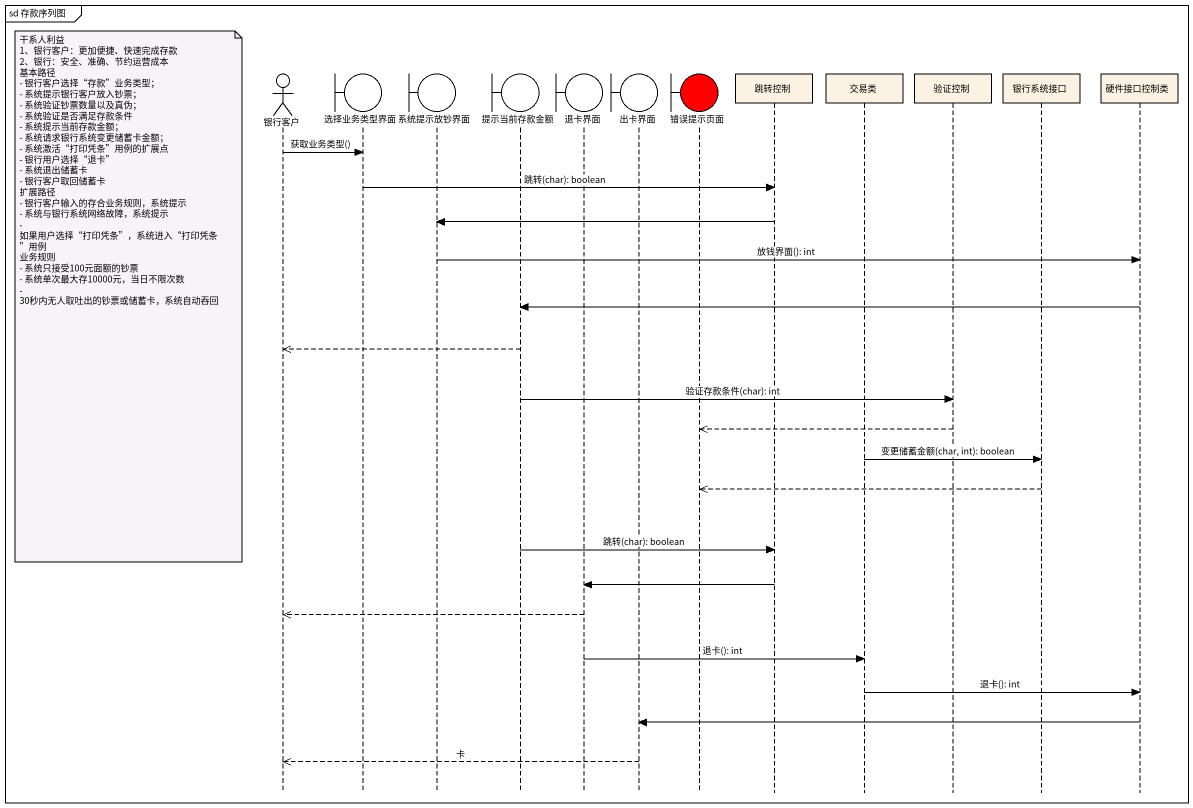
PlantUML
@startuml
mainframe sd 存款序列图
hide footbox
actor 银行客户
boundary 选择业务类型界面
boundary 系统提示放钞界面
boundary 提示当前存款金额
boundary 退卡界面
boundary 出卡界面
boundary 错误提示页面 #FF0000
participant 跳转控制
participant 交易类
participant 验证控制
participant 银行系统接口
participant 硬件接口控制类

银行客户 -> 选择业务类型界面 : 获取业务类型()
选择业务类型界面 -> 跳转控制 : 跳转(char): boolean
跳转控制 -> 系统提示放钞界面
系统提示放钞界面 -> 硬件接口控制类 : 放钱界面(): int
note left of 银行客户
  干系人利益
  1、银行客户：更加便捷、快速完成存款
  2、银行：安全、准确、节约运营成本
  基本路径
  - 银行客户选择“存款”业务类型；
  - 系统提示银行客户放入钞票；
  - 系统验证钞票数量以及真伪；
  - 系统验证是否满足存款条件
  - 系统提示当前存款金额；
  - 系统请求银行系统变更储蓄卡金额；
  - 系统激活“打印凭条”用例的扩展点
  - 银行用户选择“退卡”
  - 系统退出储蓄卡
  - 银行客户取回储蓄卡
  扩展路径
  - 银行客户输入的存合业务规则，系统提示
  - 系统与银行系统网络故障，系统提示
  - 如果用户选择“打印凭条”，系统进入“打印凭条”用例
  业务规则
  - 系统只接受100元面额的钞票
  - 系统单次最大存10000元，当日不限次数
  - 30秒内无人取吐出的钞票或储蓄卡，系统自动吞回
end note
硬件接口控制类 -> 提示当前存款金额
提示当前存款金额 -->> 银行客户
提示当前存款金额 -> 验证控制 : 验证存款条件(char): int
验证控制 -->> 错误提示页面
交易类 -> 银行系统接口 : 变更储蓄金额(char, int): boolean
银行系统接口 -->> 错误提示页面
提示当前存款金额 -> 跳转控制 : 跳转(char): boolean
跳转控制 -> 退卡界面
退卡界面 -->> 银行客户
退卡界面 -> 交易类 : 退卡(): int
交易类 -> 硬件接口控制类 : 退卡(): int
硬件接口控制类 -> 出卡界面
出卡界面 -->> 银行客户 : 卡
@enduml
